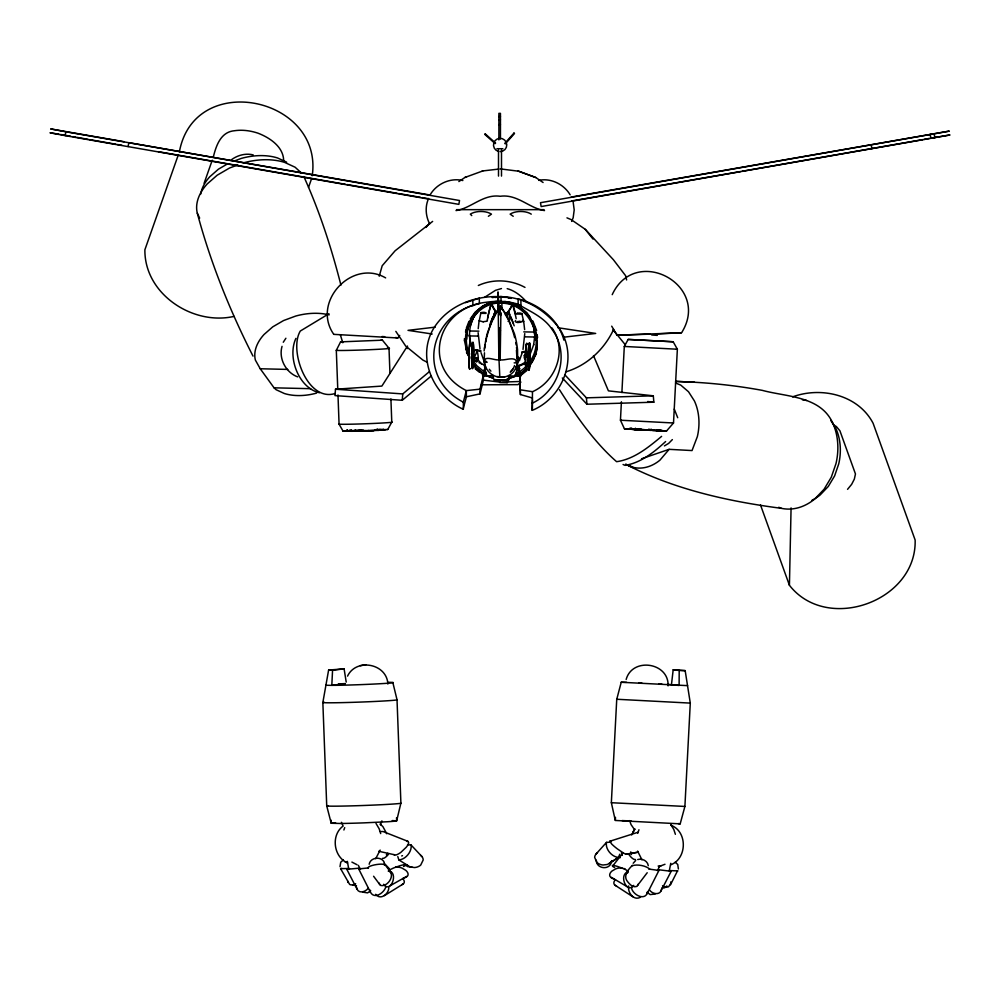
<?xml version="1.0" encoding="UTF-8"?>
<svg xmlns="http://www.w3.org/2000/svg" width="1000" height="1000" viewBox="0 0 1000 1000"><rect width="100%" height="100%" fill="white"/><g stroke="black" fill="none" stroke-linecap="round" stroke-linejoin="round"><path stroke-width="1.5" d="M499.5 313.825L499.588 312.975L500.9 313L500.175 359.675L498.862 359.65L499.113 331.838M671.475 684.55L673.188 669.775L679.2 670.487L679.112 685.462L667.412 684.312M483.225 321.875L479.237 320.725L480.863 313.025M515.65 320.513C513.162 321.938 520.125 323.825 519.275 321.35M529.625 345.962L529.462 347.488L529.575 346.712M528.45 357.15L528.612 355.9A81.1 3.7 -82.7 0 0 529.963 346.763L529.938 346.087A84.087 4.25 -81.3 0 0 528.413 355.637L528.663 355.938A81.1 0.75 86.8 0 1 528.837 358.25L528.562 360.65A84.113 2.625 86.4 0 1 528.225 358.4M516.9 358.413L516.462 350.138M499.85 327.663L499.525 359.663C504.513 361.375 515.662 354.963 517.15 362.912L514.15 362.85M792.6 396.875C821.263 386.312 858.288 394.875 873.112 423.288L915.138 540.013C916.912 601.2 827.05 633.55 789.425 585.275L791.075 507.9M524.763 333.612L523.013 349.425M472.025 355.238L472.025 356.287M499.55 314.05L499.588 312.975M520.85 305.262C509.613 300.875 497.438 300.587 485.6 302.35C437.388 307.65 420.312 367.212 466.337 390.613L466.388 396.938L463.088 409.188C432.188 395.337 414.938 354.387 435.775 325.175C450.5 304.488 476.275 295.3 501.012 296.712C523.612 296.788 544.763 309.587 558.387 327.2C579.312 355.75 563.85 397.225 532.362 410.325L532.5 399.575M532.075 410.412L532.513 391.7C556.213 381.35 567.7 349.525 551.912 327.863M628.688 885.938C627.288 892.275 633.737 901.188 640.462 897.225M346.213 682.087L344.1 668.85L332.562 670.275L331.812 685.337L344.988 683.713M621.413 401.775L620.45 420.225L624.425 428.787L650.938 430.375M621.888 392.562L624.3 346.45L628.175 339.425L673.175 341.763L677.362 349.225L673.512 422.987L666.55 430.988L640.062 429.45M652.812 430.225L630.138 429.2L630.2 427.887M673.188 669.775L685.163 670.588L690.288 703.1L684.9 806.45L680.188 823.85L615.3 820.462L611.35 802.712L616.737 699.362L621.225 682.262L626.538 682.312M653.938 430.213L631.512 429.288L631.575 427.975M635.312 429.525L635.388 428.212M615.462 817.35L615.388 820.375M650.387 429.95L644.013 430L648.925 430.25L648.988 428.95M651.038 430.363L651.1 429.05M525.562 362.038L518.612 366.15L519.913 373.925L526.362 368.738M397.788 856.575L398.888 859.925L410.112 866.938L414.525 867.562A9.8 8.25 0.7 0 0 420.7 865.088L423.188 859.987A7.425 6.25 0.7 0 0 420.538 855.25M493.488 318.288L493.488 318.425A4.938 1.825 -75.1 0 0 493.512 319.2M472.85 363.925L476.15 368.713L483.413 374.975L479.988 389.162L480.025 393.875L466.125 396.838M526.987 369.55L519.825 375.575L520.413 394.538L532.562 398.025M312.238 175.7C323.45 97.163 194.638 69.775 179.4 151.762M477.25 357.6L477.337 360.875L474.963 360.487M407.25 348.6L407.463 346.05L381.875 386.087L335.5 389.225L334.975 395.6L402.238 400.288L431.175 376.075M402.238 400.288L402.762 393.913L429.375 371.637M478.212 328.688L479.087 320.763M347.362 861.35L348.475 867.638M652.438 430.062L637.2 429.625L654.212 430.35L626.312 428.888L635.163 429.35L627.7 429.025L630.138 429.2M469.562 356.613A81.062 12.237 -84.4 0 0 469.425 356.85L469.15 359.462L468.888 357.05A81.1 12.287 -84.4 0 1 469.45 356.15M500.9 313L500.8 313.85A10.3 0.737 -88.8 0 1 500.412 315.712L499.837 312.6A99.688 8.888 -89.6 0 1 498.025 292.162L498.862 359.65M484.125 350.962L484.575 346.887M470.525 343.925C468.162 333.013 469.875 320.75 477.113 311.95M533.65 344.963L534.8 335.387L533.625 326.25L531.962 321.975M529.513 365.213C534.963 358.575 537.15 349.825 537.212 341.35L536.962 349.1M465.575 332.188L465.9 329.312M517.987 361.4L518.538 357.175M528.05 357.1L528.025 355.6A84.113 4.25 -81.4 0 1 529.55 346.037L529.6 345.863M373.95 430.588L343.125 431.262L351.25 430.487M381.9 430.075L387.725 429.45M469.812 345.675A84.087 7.675 83.6 0 1 469.738 344.875L470.025 345.562M470.2 345.637A84.113 7.7 83.6 0 1 470.125 344.837L470.412 345.513M500.788 377.262L504.85 376.7M501.037 377.275L497.013 376.538M678.388 868.975L677.738 864.488L675.2 862.237M536.1 354.775L536.4 352.938M493.55 317.562L495.262 311.65L495.487 313.35M472.713 367.575L472.962 366.112A12.8 0.912 -88.8 0 0 473.512 358M527.125 344.625A13.288 0.95 -88.8 0 0 526.663 343.25L526.163 345.838A12.8 0.912 -88.8 0 0 525.513 360.562A12.8 0.912 -88.8 0 0 526.263 369.288L526.5 368.675M472.663 356.887C474.712 358.713 478.15 349.513 476.35 350.025C465.238 353.425 482.2 372.825 477.35 351.75M58.987 134.225L50 132.775L65.175 135.638L65.85 131.788L430.337 195.062M128.15 146.55L128.825 142.7L459.525 200.512L458.85 204.363L65.175 135.638M344.1 668.85L328.612 670.062L322.85 702.513L326.725 805.913L331.225 823.263L340.887 823.487A33.413 0.85 -2.1 0 0 364.038 822.862L387.137 821.762A31.5 0.8 -2.1 0 0 396.65 820.825L400.9 803.138L397.025 699.75L392.85 682.575M388.812 887.337C389.1 893.737 380.45 900.788 375.7 894.3M282.038 346.35C278.45 358.587 285.837 372.525 297.688 376.887M528.188 358.425A84.113 7.688 87.1 0 0 529 366.012L529 363.8A81.062 8.525 86 0 0 528.237 358.775M342.113 341.538L340.625 341.875L382.413 340.175L381.012 340.087M386.163 429.513L384.675 429.85M484.625 369.425L483.3 373.312L475.675 367.013L472.525 362.65M476.388 360.763L476.512 361.538M508.913 377.45L507.25 380.812L494.588 380.562L493.2 378.275L486.262 375.65L486.562 374.363A55.637 52.775 13.6 0 1 485.975 372.025M493.2 378.275L493.475 377.137M494.588 380.562L494.9 379.288M506.75 379.137L506.525 380.588L502.262 380.5M506.525 380.588L506.75 379.625M507.25 380.812L508.938 377.312M516.413 362.038L516.737 360.75M516.85 360.763L516.55 362.038L517.362 362.05A104.4 98.588 -3 0 0 516.512 347.362M514.775 376.037L508.663 375.913L508.663 378.45L514.775 376.375L515.025 375.025M514.775 376.375L515.025 375.363M508.638 378.587L515.55 376.238L515.862 374.963A55.637 52.775 13.6 0 0 517.663 360.775L517.55 349.613A106.013 97.413 10.8 0 0 514.475 333.837L506.85 315.287L500.475 306.35L499.338 307.95M480.025 393.875L483.375 380.275L483.413 374.975M469.338 334.8L470.438 341.925M482.75 375.788L485.75 375.637L486.163 372.688L484.325 372.7L482.738 374.975M520.5 376.413L517.487 376.163L517.9 373.212L519.738 373.288L519.375 375L520.487 375.588M534.8 335.387L533.513 326.737L530.188 318.175M662.537 885.8L664.125 886.612A7.8 5.463 47.8 0 0 668.65 886.688L670.812 883.462A6.538 4.575 47.8 0 0 670.725 881.938M463.375 409.288L463.312 402.175L466.337 390.613L479.988 389.162M532.837 360.412L535.087 354.175M631.4 887.475C632.413 894.975 645.775 901.75 647.775 891.488M379.225 276.225L382.188 265.75L395.125 250.763L432.638 221.4M649.525 889.9C652.175 894.325 660.738 895.65 661.488 889.175M477.512 358.725L476.637 358.537M485.538 366.838L484.087 371.737L476.8 365.725L472.8 360.175M484.412 369.588L483.3 373.312L485.225 371.863M369.175 864.25C370.387 857.25 381.3 855.962 384.263 862.362M522.025 353.275L519.388 360.763M489.675 325.35L495.262 311.65L494.038 314.137M632.337 865.725C637.275 864.025 646.162 865.662 649.825 869.237M632.475 865.325C627.95 869.7 622.537 876.363 628 882.138C630 884.65 633.312 887.862 636.788 886.413L647.2 872.738M637.612 885.55L638.038 884.275M637.737 833.35L638.962 829.737M343.888 830L344.7 827.625M380.138 850.088L375.712 858.713M611.438 861.75C610.05 870.588 596.188 869.013 596.312 860.25M178.375 154.688L144.887 249.762C144.312 293.988 192.825 325.9 234.088 316.375M204.1 183.312L212.237 160.212M213.25 157.325C216.075 145.863 220.613 131.938 234.438 130.738C242.338 129.562 250.362 130.662 257.913 133.15C269.85 137.7 283.925 147.05 283.65 161.3M308.525 187.375L311.613 178.6M490.387 323.125L492.9 316.663M380.462 824.812L381.925 820.875M470.375 325.7L473.575 317.25L477.837 311.225M530.462 353.413L533.763 344.487M631.7 834.938L634.963 828.962L632.725 832.288M466.413 327.987L468.975 321.337M536.788 350.6L533.2 359.913L529.237 365.387M472.7 367.587L472.463 368.2A12.8 0.912 -88.8 0 1 471.712 359.475A12.8 0.912 -88.8 0 1 472.375 344.75L472.875 342.175A13.288 0.95 -88.8 0 1 473.65 353.488M474.787 354.562L472.65 354.513M524.325 355.5L524.263 357.962L525.6 360.012M428.625 198.45C424.9 206.438 425.625 216.088 429.637 223.837M571.65 221.412L573.162 217.763L574.2 209.925L573.162 202.1M610.25 842.188L606.5 842.375C605.025 848.975 611.825 856.925 618.413 857.438L619.788 854.237M385.962 886.413C384.575 892.65 374.412 899.9 370.387 892.113L358.7 868.938L368.438 867.925M475.238 361.075L477.375 361.112L474.8 356.925M626.163 679.463C632.337 656.888 669.112 662.438 668.075 685.85M612.212 294.662C635.588 244.075 711.375 285.1 681.712 332.537M669.538 869.562L670.75 863.3M340.662 341.725L336.375 350.2A26.562 0.675 -2.1 0 0 365.925 349.862A26.562 0.675 -2.1 0 0 387.262 348.137M647.175 893.625L658.925 870.462L648.863 869.062M660.962 891L671.175 871.3L657.675 869.638M670.475 884.825L677.5 870.875M387.7 429.613L391.725 422.212M658.312 868.775L659.362 866.862M613.65 329.387C604.35 349.312 587.325 365.238 566.175 371.763M295.925 338.363C287.025 357.088 298.725 388.212 319.587 392.762M498.488 379.862L499.862 382.575L507.163 382.7L510.2 377.362M466.775 350.012L469.663 358.1M498.312 309.35L492.75 318.6L487.325 333.288A106.013 97.413 10.8 0 0 484.562 348.95M526.225 352.262L524.3 355.562L526.438 355.6L526.35 357.463M675.525 383L680.75 385.1L688.512 391.75L694.388 400.9A46.225 34.913 -79.1 0 1 697.35 436.613L692.038 450.562L669.125 449.338L659.9 460.2A46.712 35.275 -79.1 0 1 633.775 467.5L625.6 464.212C673.737 489.288 727.825 501.325 781.35 508.325A59.737 45.113 -79.1 0 0 814.775 498.988L824.062 489.275L831.3 477.188L836 463.537A52.825 39.888 -79.1 0 0 832.613 422.738M529 366.012L528.7 364.475A81.1 8.5 86 0 0 528.513 363.188M283.263 342.25L285.887 338.25M616.8 699.262L690.288 703.1M611.35 802.712L684.9 806.45M687.6 685.638L621.225 682.262M494.575 315.038L495.112 315.7M633.188 863.25L635.712 860.487M633.737 885.375L631.675 887.588L628.925 887.725L610.087 876.612A8.5 5.038 -17.3 0 1 611.85 871.125L615.55 868.938A8.925 5.288 -17.3 0 1 622.05 868.012M529.412 366.037C546.737 344.038 533.638 304.8 504.75 301.475M506.85 315.287L506.375 315.925M623.225 852.663L612.5 866.213A7.538 1.062 20.7 0 0 614.688 867.55M499.025 308.387L500.475 306.35L502.713 309.5M333.825 334.363L396.287 337.887L397.962 337.863L399.712 335.4M521.838 313.65L523.625 321.287L518.975 322.438M347.537 676.125C356.238 657.712 387 663.512 387.863 684.05M470.312 318.863L475.25 312.05L482.775 306L491.575 302.262M529.95 361.488C545.712 339.85 529.987 304.262 502.688 303.163C476.825 300.625 458.5 331.725 469.675 354.113M615.462 879.6L614.338 881.15A9.775 5.138 -17.4 0 0 615 885.2L632.888 896.8M390.312 869.762L384.087 863.125M430.138 194.812C436.662 183.762 450.288 177.512 462.85 180.538M506.6 316.525L508.537 311.913L514.212 325.838M847.55 489.338L851.65 484.338L854.338 479.125L855.462 473.963L839.912 430.775L836.413 426.6L833.838 425.037M510.238 372.188L513.4 368.413M388.387 854.4L387.275 855.65A6.875 2.225 -50.5 0 1 383.938 858.2L382.475 858.363M384.688 865.288C384.637 862.325 365.7 865.725 368.325 868.288M425.925 227.488L428.988 224.075M596.013 854.062L606.5 842.375M666.862 885.975L664.625 887.812L661.825 887.913M383.638 884.287L385.562 886.587L388.188 886.85L407.725 875.788A8.5 4.838 19.3 0 0 405.85 870.387L402.15 868.15A8.925 5.075 19.3 0 0 395.712 867.087M467.038 349.825L466.613 350.288L465.487 340.175L464.175 340.737M386.337 854.8L387.762 853.3M626.038 873.787L628.025 872.513M665.625 441.538C654.188 452.088 640.837 462.9 625.075 465.363L623.062 464.487M672.362 439.6L668.65 443.387L664.412 445.9M368.162 888.3C365.7 891.775 359.087 893.962 356.975 889.025L346.825 869.338L360.087 868.062M508.4 321.25L509.237 320.675A4.938 2.438 76.5 0 0 509.913 318.75L508.537 311.913L509.775 314.45M370.688 890.662L367.625 892.875L362.825 892.15M389.55 886.162C394.325 882.987 395.737 870.9 388.212 871.075M520.913 382.088L518 384.637L481.325 384.812M661.612 436.362C648.5 447.287 633.987 459.25 616.6 461.688C593.7 441.637 575.875 415.438 559.462 389.7M484.513 297.35L495.475 290.338L501.463 288.55M685.075 670.662L679.2 670.487M526 369.513L519.375 375L517.487 374.925M520.575 375.588L526.912 370.425M526.287 366.538L519.1 372.312L518.612 366.15L515.837 367.35M458.875 181.575L464.988 177.425L482.837 170.925L498.9 169.062M618.413 857.438L607.438 864.475L603.013 865.013A9.8 8.137 -2.5 0 1 596.938 862.475L594.65 857.4A7.425 6.175 -2.5 0 1 597.487 852.763M619.312 856.838L609.312 863.55A7.425 6.175 -2.5 0 0 611.75 860.662M343.338 859.975L340.737 862.2L340 866.675M231.525 159.675C237.662 155.188 245.725 153.012 253.212 154.9M532.025 403.3C559.025 390.962 570.35 354.45 552.45 329.975C544.35 317.162 530.288 311.625 518.15 304.312L518.1 298.812C538.625 304.212 558.4 318.888 563.9 340.1M384.438 895.625L403.25 883.925A9.775 4.9 19.3 0 0 403.775 880.013L402.625 878.475M227.9 163.663L218.45 169.163L209.737 176.812A46.225 30.087 -19 0 0 200.75 194.025M328.95 313.712L300.312 331.025C288.512 350.438 307.638 402.438 335.2 393.475M401.788 884.7L403.25 883.925M664.987 864.275L658.65 866.65M406.812 876.8L405.4 877.513A8.925 5.075 19.3 0 1 403.6 877.887M355.662 883.713L354.075 884.488A7.8 5.4 -48.8 0 1 349.663 884.425L340.55 868.6L341.887 868.413M655.125 894.038L650.163 894.587L647.062 892.275M670.888 864.762C687.262 858.388 687.6 831.475 670.975 825.275M516.625 368.862L519.375 367.675M365.275 430.363L364.012 430.9L368.925 430.712L366.488 430.475M521.2 321.475L517.475 321.538M401.712 855.962L402.5 855.638M508.225 321.262L508.938 320.975M515.825 366.825L521.25 364.6M517.025 366.938L525.163 363.575M488.375 216.275L491.475 214.137C486.012 210.588 475.788 210.588 470.325 214.137L471.75 215.6M233.287 161.375L241.388 158.375A52.275 34.025 -19 0 1 277.475 157.938L286.663 162.175M237.812 164.95L229.5 168.038L217.162 175.225L207.2 183.95A52.825 34.375 -19 0 0 197.312 213.225C210.575 262.725 229.788 310.475 253.012 356.112M463.312 402.175C415.788 377.287 428.95 314.062 479.35 303.675L479.312 298.175L465.4 302.663M486.538 361.6L484.363 361.388A104.4 97.212 26.9 0 1 484.487 352.812M464.988 177.425L466.512 176.9M641.562 458.762L669.125 449.338M478.338 285.487C493.162 278.712 510.725 279.55 524.987 287.4M482.062 171.175L482.837 170.925M638.312 852.15L626.625 854.125A8.85 1.3 36.7 0 1 623.538 853.075L617.325 848.863A11.85 1.75 36.7 0 1 611.638 843.975L609.788 841.263L638.2 832.212M407.575 844.663L411.125 845.05L421.95 856.6M627.9 871.825C621.487 873.713 623.1 883.625 627.525 886.988M380.3 831.6L383.05 831.525L407.887 841.338L408.7 842.688A10.55 3.212 -41.2 0 1 406.238 847.25L400.85 852.362A9.075 2.763 -41.2 0 1 395.675 855.025L378.725 851.263M486.1 361.475L484.725 361.512M930.512 138.225L950 134.963L541.15 206.562L540.475 202.712L949.325 131.113L571.2 197.062M516.5 362.312L517.1 362.013L516.4 361.725M929.262 138.463L924.112 139.388M361.875 430.975L364.137 430.562M922.85 139.613L742.025 171.287M637.7 859.538C642.113 858.138 647.625 860.85 648.3 865.662M740.55 171.537L571.875 200.912M365.775 664.737L360.238 665.662M626.112 854.212L638.088 852.188M521.925 351.85L526.487 351.125M521.763 352.512L526.325 351.775M456.012 210.588C471.3 208.25 483.212 193.825 500.225 196.275C517.263 193.825 529.2 208.287 544.525 210.588M538.725 180.375C550.925 177.775 563.837 184.237 570.15 194.812M495.15 297.475L501.012 296.712L505.412 297.425M497.337 301.35C471.5 303.35 458.363 335.775 469.325 357.562M677.862 870.925L668.662 870.512M492.188 297.587L501.012 296.462L511.325 298.113M435.288 327.137L408.013 330.35L432.2 334M563.862 337.188L595.688 333.438L557.888 327.725M356.475 885.75L352.587 884.788M357.175 431.112L363.925 430.487L351.425 431.225L351.388 429.913M411.825 866.838L407.788 866.675L404.425 864.488M516.512 362.225L517.1 362.05A16.413 15.562 13.6 0 1 505.012 376.875L496.8 376.712A16.413 15.562 13.6 0 1 484.625 361.388M348.638 430.65L344.375 431.213L352.35 431.275M611.7 326.175L617 335.188L681.5 332.8L657.125 333.888M635.525 859.575L633.962 859.338A6.875 2.312 50.8 0 1 630.6 856.675L628.538 854.05M612.337 865.512L613.038 865.45A9.213 1.3 20.7 0 1 617.65 866.5L623.65 868.737A7.538 1.062 20.7 0 1 627.513 870.863L627.863 871.3M658.925 870.462L657.212 870.462M671.175 871.3L669.675 871.3M375.213 429.712L380.213 429.5M377.987 430.325L383.2 430.062M351.425 431.225L363.738 430.462M528.837 358.3L528.413 358.038A81.062 0.7 86.8 0 0 528.225 355.863L528.612 355.9M347.562 431.213L362.225 430.538L346.087 431.1L362.325 430.475L347.562 431.213L347.512 429.913M375.462 429.812L381.287 429.5M379.038 430.325L367.9 430.812M348.475 869.262L346.825 869.338M360.588 868.863L358.7 868.938M376.138 429.812L384.025 429.562L375.375 429.925M485.75 375.637L482.663 375.788L482.65 374.963M374 430.475L368.15 430.487M345.213 683.587L342.725 683.713A33.487 0.85 -2.1 0 0 338.387 683.95M349.513 868.487L340.65 868.65M650.225 334.15L617 335.188M506.688 381.95L520.25 381.475M360.863 430.525L346.175 431.037L360.75 430.487M564.862 374.837L586.413 397.837L653.312 395.812L653.838 402.2L586.938 404.237L562.312 377.962M376.05 430.037L383.75 429.8L375.838 430.125M356.737 431.225L362.4 431.062M625.175 346.425L624.3 346.45L677.362 349.225L676.425 349.1M621.325 420.2L620.45 420.225L673.512 422.987L672.575 422.863M673.175 341.763L628.175 339.425M359.538 430.513L348.075 430.788L356.575 430.5M624.425 428.787L634.963 429.15M376.037 430.163L380.662 430.075L377.262 430.3L377.212 428.988M483.225 321.725L487.15 321.175L487.45 319.95M406.775 841.35L407.887 841.338M516.075 373.188L519.075 373.175M498.888 116.55L500.45 116.55M498.888 119.75L500.45 119.75M498.888 124.65L500.45 124.65M496.887 148.725L502.887 148.725M456.512 209.662L544.012 209.662M469.637 331L478.913 331.15M523.75 331.887L534.575 332.062M469.075 335.925L478.1 336.075M524.712 336.838L535.25 337.013M464.15 339.113L466.775 339.15C466.562 288.65 536.05 291.275 535.95 340.288M517.425 368.725L520.037 368.775M516 369.375L518.5 369.425M485.737 374.4L483.85 374.412L476.025 367.762L472.738 363.137M499.188 312.587L499.837 312.6M500.863 314.088L500.213 314.062L500.475 306.35A104.4 98.588 -3 0 1 507.975 319.2M499.8 330.45L500.45 330.462M499.062 334.65L500.375 334.675M499 338.9L500.3 338.925M498.95 343.15L500.25 343.175M526.525 344.087L526.413 343.913A13.288 0.95 -88.8 0 0 525.475 360.712A13.288 0.95 -88.8 0 0 526.512 369.113M472.062 343.25L472.863 342.65A12.8 0.912 -88.8 0 1 473.612 353.55M498.9 347.413L500.213 347.438M498.875 351.662L500.175 351.688M498.85 355.875L500.163 355.913M487.15 362.312L484.162 362.25C483.975 354.312 495.475 361.3 499.525 359.663M472.25 367L472.775 355.812M332.562 670.275L328.612 670.062M329.15 314.887A52.275 34.025 -19 0 0 295.688 316.062L283.55 320.562L272.75 326.85L264.037 334.5A46.225 30.087 -19 0 0 255.387 360.112L260.238 368.762L287.775 369.412M260.238 368.762L274.062 387.825L310.65 388.688M392.212 820.575L396.637 820.825L396.525 817.725M405.662 864.65L404.888 864.625A9.213 1.238 -19.4 0 0 400.112 865.675L394.075 867.8A7.538 1.013 -19.4 0 0 391.125 869.212M631.512 429.288L654.112 430.238L638.075 429.525L652.825 430.262M532.513 391.7L520.375 389.825M622.013 820.575L631.087 820.962M635.375 429.188L628.4 428.9L636.163 429.35M658.675 430.487L661.6 430.625L659.475 430.487M675.725 381.375L683.062 381.712M683.888 381.75C710.2 382.75 736.45 385.613 762.35 390.375C786.963 397.013 820.2 395.95 832.6 422.738M675.562 381.362L694.5 382.238M638.775 682.837L641.812 682.975M635.225 429.338L626.425 428.875L635 429.3M638.15 429.5L655.512 430.575M656.225 430.475L663.9 430.9L655.975 430.5M658.988 683.85L661.8 684M639.275 429.525L652.975 430.325M650.938 429.963L653.475 430.1M638 429.462L660.738 430.8L656.162 430.525M382 336.525L384.75 336.7M639.8 429.525L648.925 430.25M660.375 430.513L666.55 430.988M476.475 350.538C477.9 349.725 476.225 349.738 480.925 350.75M335.5 389.225L402.762 393.913M651.7 334.975L657.3 335.387M520.588 376.413L514.8 375.412M678.138 823.575L680.275 823.763M398.888 859.925C405.513 859.562 412.1 851.637 411.125 845.05M395.575 337.488L397.962 337.863M653.312 395.812L608.413 390.863L593.5 355.613M647.638 401.525L653.838 402.2M500.363 168.9L518.7 171.225L535.763 177.512L543.088 182.512M482.625 380.037L500.65 382.175M658.15 866.025L660.688 866.338M643.475 429.588L645.487 429.888M498.387 376.575L501.075 376.975M508.35 297.913L511.287 298.387M475.188 360.825L477.05 360.838M60.525 134.488L70.738 136.25M345.375 184.288L158.387 151.688M346.863 184.55L397.175 193.275M398.638 193.538L420.525 197.325M421.987 197.587L428.125 198.65M124.075 141.713L50.675 128.925L65.85 131.788M117.438 144.512L121.912 145.3M115.95 144.25L89.55 139.6M88.238 139.375L77.162 137.4M72.888 136.637L75.888 137.175M476.2 350.5L480.763 351.413M357.025 864.737L351.9 862.087M535.763 177.512L517.875 170.963M507.2 288.65C515.15 290.8 521.763 296.3 527.013 302.488M385.637 277.9C352 258.288 311.388 302.038 333.612 334.1M778.737 507.275L781.35 508.325M513.225 216.275L510.125 214.137C515.588 210.588 525.8 210.588 531.275 214.137M566.962 217.85L571.213 219.638L585.25 229.312L613.387 259.725L625.638 275.75L626.613 279.95M522.562 320.387L523.625 321.287M389.438 871.612L390.525 872.075C394.062 877.613 386.65 887.288 380.387 885.375L373.587 876.25M626.875 464.787L634.562 468.2M478.95 362.65L484.4 365.1M510.525 302.575L519.388 306.6L527.013 312.9L530.375 317.55M347.525 862.913C333.475 857 330.737 835.075 343.125 826.05L341.438 822.312M344.862 861.612L347.262 862.775M426.962 362.1L422.962 360.125L405.7 346.087L395.825 331.362M623.888 868.45L625.325 869.212M611.038 877.675L612.487 878.45A8.925 5.288 -17.3 0 0 614.325 878.875M615 885.2L616.525 886.038M393.913 854.587L394.562 855.037M475.175 368.688L479.45 372.275M481.538 363.787L476.35 358.175M380.087 824.05L382.887 826.6L386.775 833.763M301.588 173.175L295.113 167.225L284.613 162.387A59.737 38.875 -19 0 0 243.363 162.887M274.062 387.825L276.112 389.712L284.325 393.5A46.712 30.4 -19 0 0 316.575 393.1M476.925 361.613L476.1 360.588M613.125 329.8L624.625 343.963M382.413 340.175L389.012 348.237L389.925 372.837M585.25 229.312L593 239.062M384.9 864.488L391.275 873M476.375 361L476.887 361.712M634.225 829.188L631.038 824.575L629.625 820.6M830.725 420.387L835.75 428.237A46.225 34.913 -79.1 0 1 838.725 463.938L834.625 475.887L828.288 486.463L820.15 494.963A52.275 39.475 -79.1 0 1 811.988 500.25M670.65 824.35L673.812 829.5L675.387 834.3M641.95 859.837L637.612 851.087M498.812 357.375L500.175 359.675M376.012 823.462L379.125 828.725L380.675 833.587M674.3 409.125L677.712 417.725M343.125 431.262L339.075 424.175L337.987 394.963M358.312 865.337L359.338 867.275M303.85 176.612C319.65 211.475 331.5 248.088 340.938 285.163M197.312 213.225L199.662 218.125M342.8 342.738L340.337 334.775M510.925 317.025L513.475 323.587M532.9 321.05L536.625 330.475M469.263 357.525L466.062 349.438L464.738 339.363M483.65 360.037L481.012 352.65M467.938 353.075L469.487 357.113M621.438 852.562L622.362 855.4M760.525 505.025L789.425 585.275M379.288 883.15L379.637 884.463M630.788 851.838L631.5 854.562M356.55 887.163L356.975 889.025M369.888 889.912L370.387 892.113M619.738 855.95L620.15 857.75M480.012 348.825L478.113 332.675M347.688 881.075L347.962 882.463M934.15 133.925L934.825 137.775M930.188 134.312L930.863 138.162M871.175 144.863L871.85 148.725M523.7 321.662L524.637 329.625M466.538 351.788L466.8 353.638M529 363.8L529.087 364.45M499.775 375.988L499.05 360.875M537.2 334.8L537.575 337.675M586.413 397.837L586.938 404.237M528.413 358.038L528.562 360.65M507 379.825L507.163 382.7M520.413 394.538L519.825 375.575M390.913 398.975L391.775 422.025A26.562 0.675 -2.1 0 1 365.225 423.787A26.562 0.675 -2.1 0 1 339.137 423.988M355.225 429.85L355.275 431.163M349.988 429.925L350.037 431.238M346.812 429.888L346.863 431.188M336.312 350.375L337.75 388.812M331.112 820.163L331.225 823.263A31.5 0.8 -2.1 0 1 335.562 822.688M520.9 300.5L520.95 306.675M501.887 302.9L501.938 309.137M501.012 296.712L501.062 303.137M472.85 299.713L472.9 305.887M526.3 345.075L526.337 357.038M526.35 363.013L526.375 369M501.087 380.025L496.163 380.012L505.775 380.112L500.838 380.012M472.762 354.412L472.625 342.8A13.288 0.95 -88.8 0 0 471.838 365.375A13.288 0.95 -88.8 0 0 473.55 358.088M501.5 149.938L501.5 176.088M500.45 138.963L500.45 113.35L498.888 113.35L498.888 139.913M498.5 149.938L498.5 176.088M498.413 151.387A6.637 6.637 0 0 1 495.037 140.7A6.637 6.637 0 0 1 506.15 142.162A6.637 6.637 0 0 1 500.138 151.613M397.025 699.75A37.113 0.95 -2.1 0 1 355 702.262A37.113 0.95 -2.1 0 1 324.137 702.225M388.413 682.312A33.487 0.85 -2.1 0 1 379.688 683.75A33.487 0.85 -2.1 0 1 335.662 685.325L330.363 685.337A33.487 0.85 -2.1 0 1 325.925 685.075M400.9 803.138A37.113 0.95 -2.1 0 1 358.875 805.65A37.113 0.95 -2.1 0 1 328.013 805.612M802.387 399.85A59.737 45.113 -79.1 0 1 806.575 400.475M408.275 865.962A7.425 6.25 0.7 0 1 406.85 864.613M405.613 865.275A7.538 1.013 -19.4 0 1 403.512 866.5M485.05 346.737A104.4 97.212 26.9 0 1 485.4 344.325M485.8 341.912A104.4 97.212 26.9 0 1 486.512 338.338M486.788 337.163A104.4 97.212 26.9 0 1 500.475 306.35A27.65 1.975 -88.8 0 0 500.5 307.975M486.262 375.65A55.637 52.775 13.6 0 1 484.363 361.388M508.512 320.312A104.4 98.588 -3 0 1 514.663 337.713M515.712 342.525A104.4 98.588 -3 0 1 516.15 344.938M469.562 358.113A84.087 14.612 -84 0 1 468.75 359.425M469.462 358.95A84.113 14.562 -84 0 1 469.15 359.462M469.75 368.762A13.413 0.963 -88.8 0 1 469.025 354.425A13.413 0.963 -88.8 0 1 470.412 342.238M470.012 368.562A13.9 1 -88.8 0 1 468.988 354.387A13.9 1 -88.8 0 1 470.65 342.938M498.462 311.188A99.688 5.375 -88.1 0 1 498.025 292.162M490.925 371.138A14.312 13.575 13.6 0 1 489.325 369.288M496.413 312.625A25.913 24.575 13.6 0 1 491.362 303.738M496.575 311.962A25.913 24.575 13.6 0 1 491.525 303.075M487.337 319.9A142.225 134.913 13.6 0 1 491.112 304.262M487.638 318.125A142.238 134.925 13.6 0 1 491.325 303.75M485.487 369.663A55.637 52.775 13.6 0 1 484.963 366.1M517.362 362.05A55.637 52.775 13.6 0 1 515.55 376.238M528.6 366.025A84.087 7.662 87.1 0 1 527.788 358.475M527.737 358.225A81.1 8.5 86 0 1 528.225 361.287M529.35 348.263A81.062 3.688 -82.7 0 1 528.488 354.387M528.962 360.637A84.087 2.675 86.4 0 1 528.488 357.475M526.663 343.738A12.8 0.912 -88.8 0 1 526.888 343.975M514.525 365.513A14.312 13.575 13.6 0 1 513.112 368.775M512.45 369.762A14.312 13.575 13.6 0 1 510.85 371.55M505.337 314.875A25.913 24.575 13.6 0 0 512.375 304.163A142.238 134.925 13.6 0 1 516.2 318.7M512.062 304.862A25.913 24.575 13.6 0 1 505.487 314.212M513.675 307.1A142.225 134.913 13.6 0 1 515.575 314.363M518.725 357.625A19.175 18.188 13.4 0 1 517.812 362.15M609.788 841.263A8.85 1.3 36.7 0 1 611.35 841.55M529.075 356.675C529.188 359.862 529.3 353.263 529.075 356.675M384.35 429.6L375.475 430.025L384.35 429.6M485.25 133.875L484.787 134.388L495.112 143.588L495.575 143.075L485.25 133.875M513.975 133.075L504.775 143.4L505.3 143.863L514.487 133.537L513.975 133.075M481.538 312.575L481.15 312.738A2.237 0.688 -0.2 0 0 481.012 313.312L485.85 313.4A2.237 0.688 -0.2 0 0 485.988 312.838L484.663 312.413A2.837 0.875 -0.2 0 0 482.663 312.362L481.538 312.575M517.275 313.3L516.9 313.463A2.237 0.688 -0.2 0 0 516.763 314.025L521.587 314.125A2.237 0.688 -0.2 0 0 521.725 313.562L520.413 313.125A2.837 0.875 -0.2 0 0 518.413 313.087L517.275 313.3M477.287 350.225L475.225 350.188L477.337 350.188M664.562 430.863L657.125 430.513L664.562 430.863M472.5 343.988L472.575 367.912L472.5 343.988M493.225 375.6L487.1 375.812L493.225 378.137L493.225 375.6M662.65 430.7L658.363 430.487L664.275 430.825L662.65 430.7M529.725 365.788A13.9 1 -88.8 0 0 529.637 342.95A13.9 1 -88.8 0 0 528.138 360.962A13.9 1 -88.8 0 0 529.725 365.788M529.7 365.462A13.413 0.963 -88.8 0 0 529.625 343.425A13.413 0.963 -88.8 0 0 528.175 360.812A13.413 0.963 -88.8 0 0 529.7 365.462"/></g></svg>
